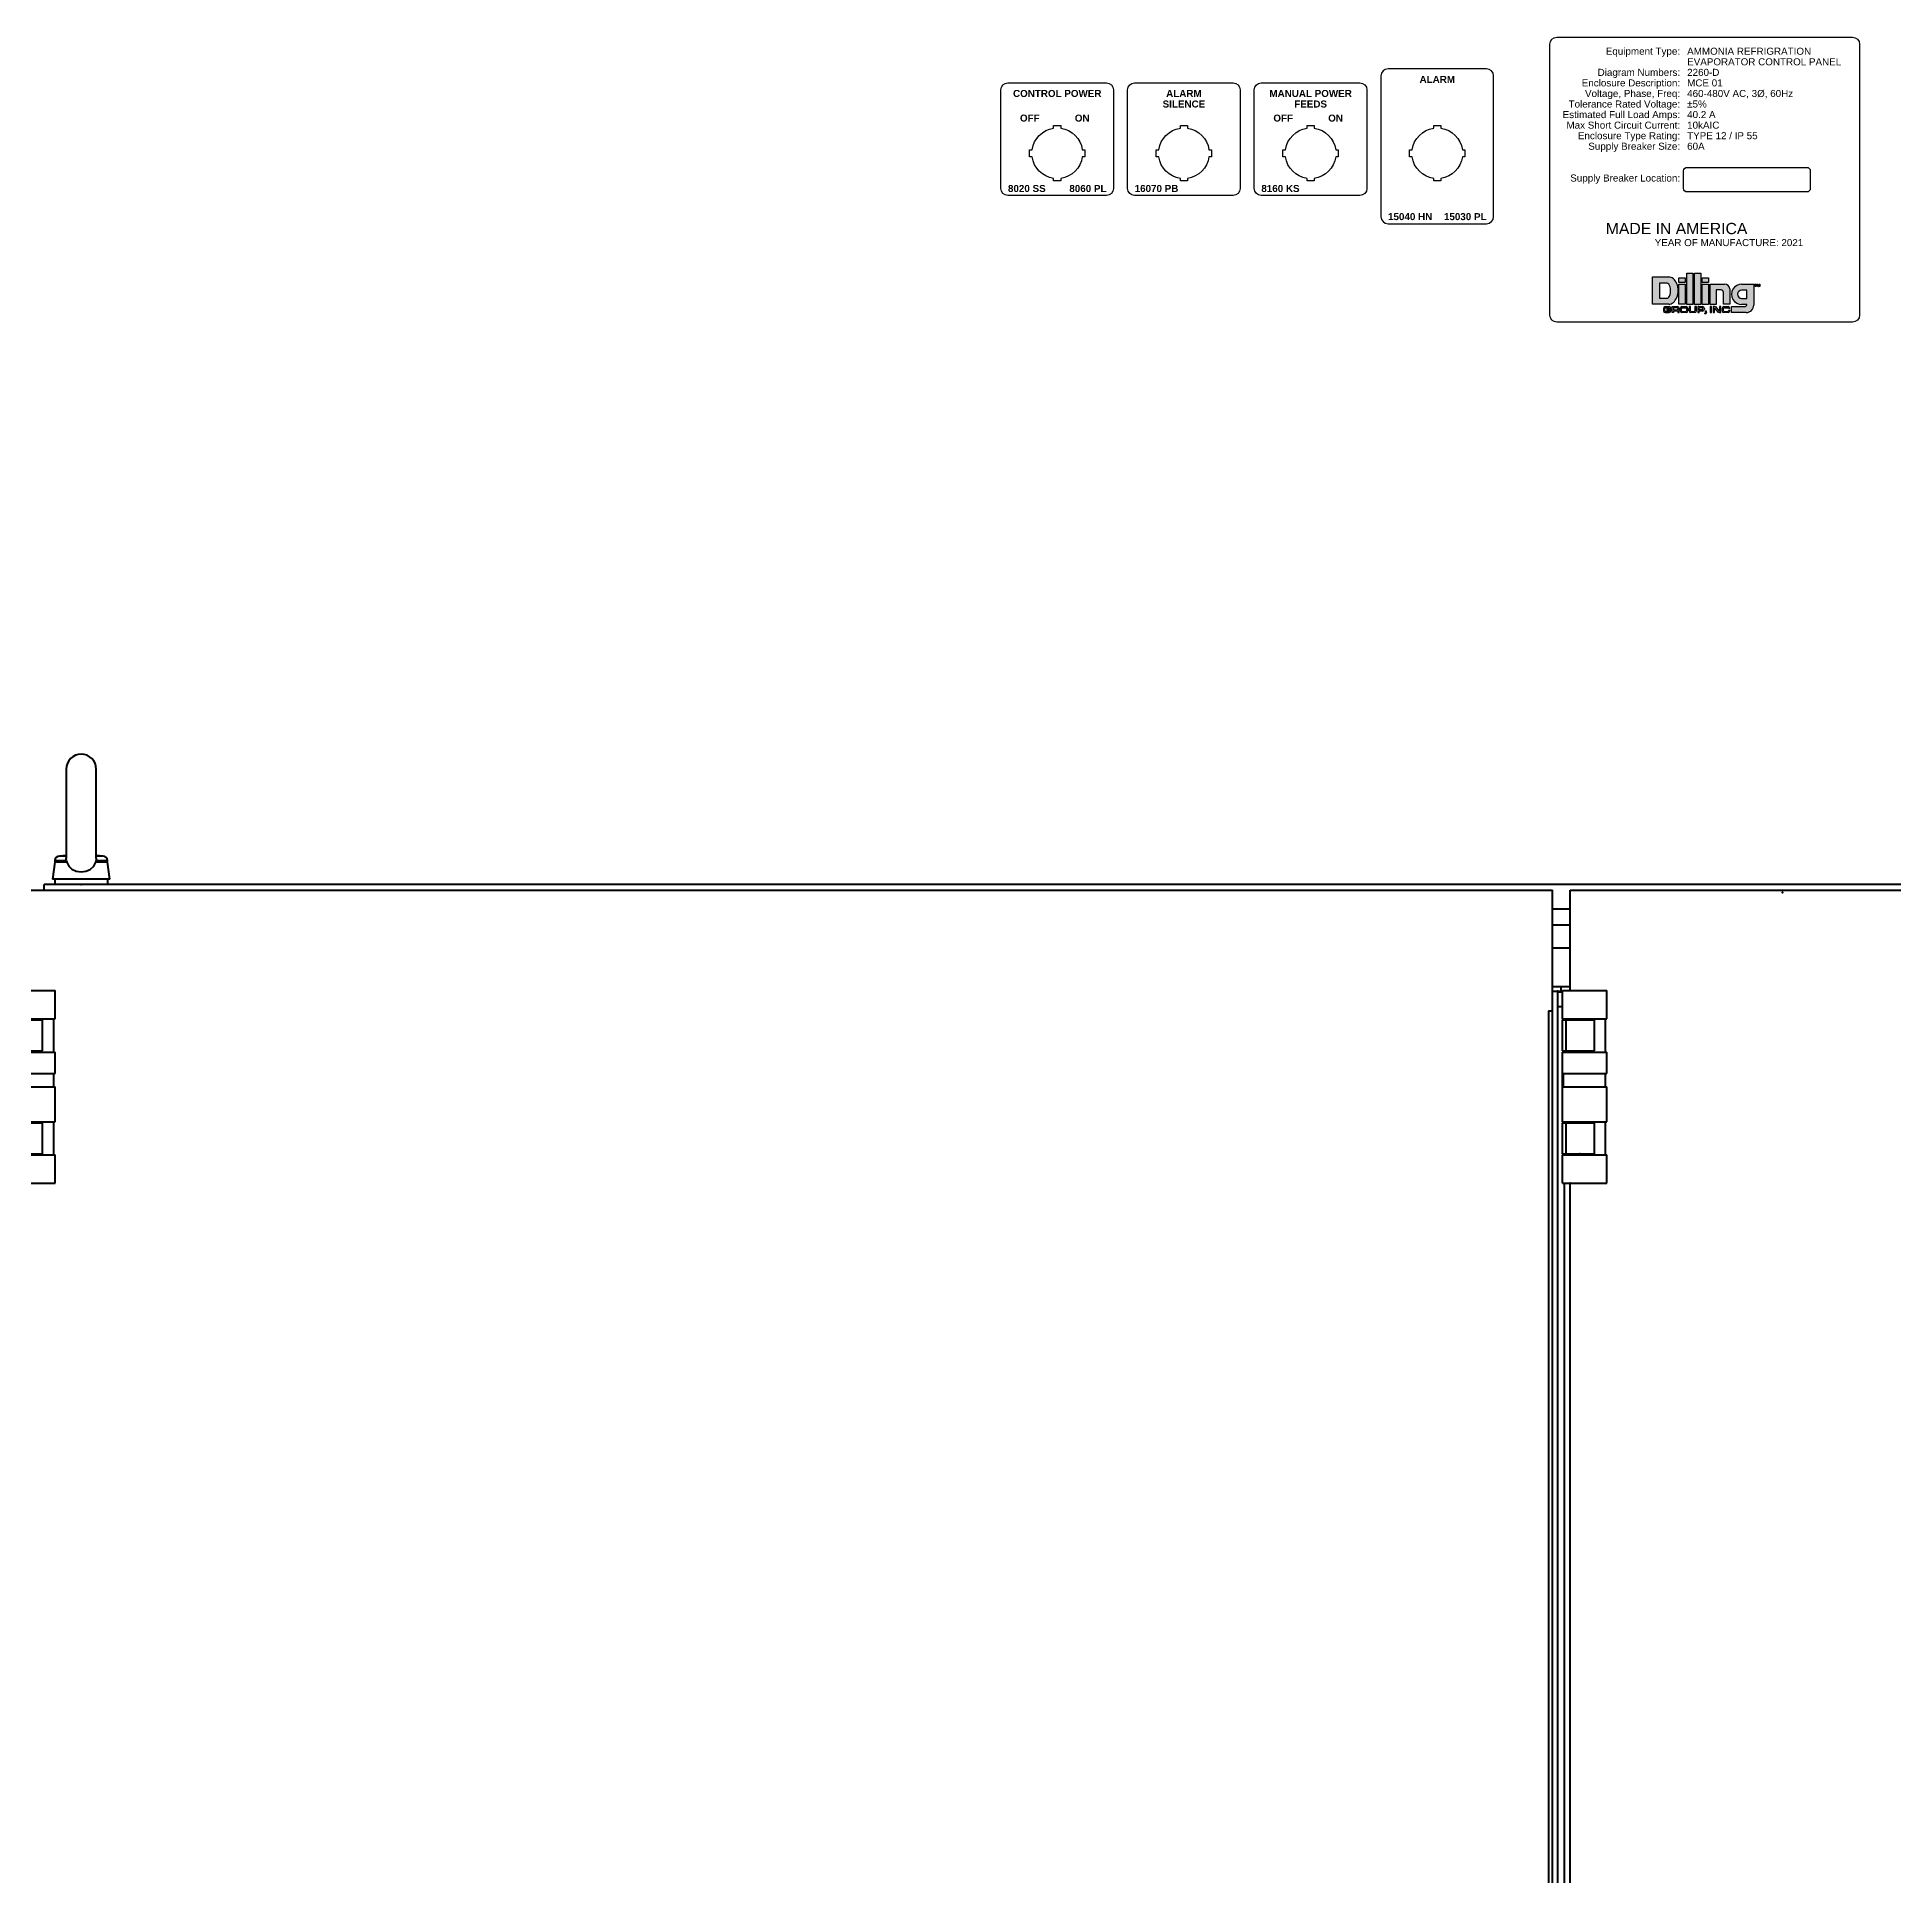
# Model space of a CAD drawing. Header units: inches. Extents: x 0 to 316, y -1 to 150.
# Drawn here: x 247.06 to 280.05, y 114.4 to 147.07 of the extents above; entities that cross this region are included whole.
import ezdxf
from ezdxf.enums import TextEntityAlignment as Align

# ---------------------------------------------------------------- set-up
doc = ezdxf.new("R2010")
doc.units = ezdxf.units.IN
doc.header["$MEASUREMENT"] = 0
for name, color, linetype, lineweight in [('2d ConnectionPoints', 7, 'Continuous', 50), ('AM_0', 7, 'Continuous', 50), ('AM_4', 3, 'Continuous', 25)]:
    doc.layers.add(name, color=color, linetype=linetype, lineweight=lineweight)
doc.styles.add('Arial', font='arial.ttf', dxfattribs={"height": 0.1})
doc.styles.add('Arial Bold', font='arialbd.ttf', dxfattribs={"height": 0.08})

# ---------------------------------------------------------------- blocks, each defined once
blk = doc.blocks.new('DILLING LOGO')
h = blk.add_hatch(color=256)
h.dxf.hatch_style = 1
edge = h.paths.add_edge_path()
edge.add_ellipse((10.75, 0.5), major_axis=(0, -31), ratio=0.6854616, start_angle=360.46205, end_angle=539.53795)
edge.add_line((10.92, 31.5), (-10.5, 31.5))
edge.add_line((-10.5, 31.5), (-26, 31.5))
edge.add_line((-26, 31.5), (-26, -30.5))
edge.add_line((-26, -30.5), (-10.5, -30.5))
edge.add_line((-10.5, -30.5), (10.92, -30.5))
edge = h.paths.add_edge_path(flags=16)
edge.add_ellipse((6.75, 0), major_axis=(0, -17), ratio=0.4852417, start_angle=360.84252, end_angle=539.15748, ccw=False)
edge.add_ellipse((6.75, 0), major_axis=(0, -17), ratio=0.4852417, start_angle=359.15748, end_angle=360.84252, ccw=False)
edge.add_line((6.63, -17), (-10.5, -17))
edge.add_line((-10.5, -17), (-10.5, 17))
edge.add_line((-10.5, 17), (6.63, 17))
edge.add_ellipse((6.75, 0), major_axis=(0, -17), ratio=0.4852417, start_angle=539.15748, end_angle=540.84252, ccw=False)
h = blk.add_hatch(color=256)
h.dxf.hatch_style = 1
h.paths.add_polyline_path([(118.5, 2), (129.5, 2, -0.4423699), (135, -4), (135, -30.5), (149.5, -30.5), (149.5, 4.5, 0.3757351), (137.5, 15), (118.5, 15), (105, 15), (105, -31), (118.5, -31)])
h.paths.add_polyline_path([(177, -31), (188.5, -31, -0.4142136), (183.5, -36), (153.5, -36), (153.5, -49.5), (187, -49.5, 0.4142136), (204, -32.5), (204, 15), (188.5, 15), (177, 15, 1.0219754)])
h.paths.add_polyline_path([(176.5, 1.5), (188.5, 1.5), (188.5, -17.5), (176.5, -17.5, -1)], flags=16)
h.paths.add_polyline_path([(206, 15), (206, 14), (207.5, 14), (207.5, 9.5), (208.5, 9.5), (208.5, 14), (210, 14), (210, 15)])
h.paths.add_polyline_path([(212.5, 14), (214, 9.5), (215, 9.5), (216.5, 14), (216.5, 9.5), (217.5, 9.5), (217.5, 15), (215.75, 15), (214.5, 11.5), (213.25, 15), (211.5, 15), (211.5, 9.5), (212.5, 9.5)])
h.paths.add_polyline_path([(136, -36, 0.4142136), (132, -40), (132, -45.5, 0.4142136), (136, -49.5), (145.5, -49.5, 0.4142136), (149.5, -45.5), (149.5, -44.75), (146.25, -44.75), (146.25, -45.25, -0.4142136), (144.75, -46.75), (136.75, -46.75, -0.4142136), (135.25, -45.25), (135.25, -40, -0.4142136), (136.75, -38.5), (144.75, -38.5, -0.4142136), (146.25, -40), (146.25, -40.5), (149.5, -40.5), (149.5, -40, 0.4142136), (145.5, -36)])
h.paths.add_polyline_path([(129.25, -36), (126, -36), (126, -46), (125.14, -46), (117, -36), (115, -36), (111.75, -36), (111.75, -49.5), (115, -49.5), (115, -39.5), (115.83, -39.5), (124.08, -49.5), (126, -49.5), (129.25, -49.5)])
h.paths.add_polyline_path([(108.25, -36), (105, -36), (105, -49.5), (108.25, -49.5)])
h.paths.add_polyline_path([(93.25, -46.5), (93.25, -49.5), (94.75, -49.5), (94.75, -50.5, -0.4142136), (94, -51.25), (92.75, -51.25), (92.75, -52.75), (94, -52.75, 0.4142136), (96.5, -50.25), (96.5, -49.5), (96.5, -46.5)])
h.paths.add_polyline_path([(91.75, -42), (91.75, -40, 0.4142136), (87.75, -36), (80, -36), (76.75, -36), (76.75, -49.5), (80, -49.5), (80, -46), (87.75, -46, 0.4142136)])
h.paths.add_polyline_path([(87, -43.25), (80, -43.25), (80, -38.5), (87, -38.5, -0.4142136), (88.5, -40), (88.5, -41.75, -0.4142136)], flags=16)
h.paths.add_polyline_path([(70.25, -45.25, -0.4142136), (68.75, -46.75), (61.75, -46.75, -0.4142136), (60.25, -45.25), (60.25, -36), (57, -36), (57, -45.5, 0.4142136), (61, -49.5), (69.5, -49.5, 0.4142136), (73.5, -45.5), (73.5, -36), (70.25, -36)])
h.paths.add_polyline_path([(54.25, -45.5), (54.25, -40, 0.4142136), (50.25, -36), (40.75, -36, 0.4142136), (36.75, -40), (36.75, -45.5, 0.4142136), (40.75, -49.5), (50.25, -49.5, 0.4142136)])
h.paths.add_polyline_path([(51, -45.25, -0.4142136), (49.5, -46.75), (41.5, -46.75, -0.4142136), (40, -45.25), (40, -40, -0.4142136), (41.5, -38.5), (49.5, -38.5, -0.4142136), (51, -40)], flags=16)
h.paths.add_polyline_path([(31.25, -47.5), (31.25, -49.5), (34.5, -49.5), (34.5, -47.5, 0.191812), (33.4, -44.75, 0.191812), (34.5, -42), (34.5, -40, 0.4142136), (30.5, -36), (21.75, -36), (18.5, -36), (18.5, -49.5), (21.75, -49.5), (21.75, -46), (29.75, -46, -0.4142136)])
h.paths.add_polyline_path([(29.75, -43.25), (21.75, -43.25), (21.75, -38.5), (29.75, -38.5, -0.4142136), (31.25, -40), (31.25, -41.75, -0.4142136)], flags=16)
h.paths.add_polyline_path([(15.5, -45.5), (15.5, -41.75), (6.75, -41.75), (6.75, -44.25), (12.25, -44.25), (12.25, -45.25, -0.4142136), (10.75, -46.75), (3.25, -46.75, -0.4142136), (1.75, -45.25), (1.75, -40, -0.4142136), (3.25, -38.5), (10.75, -38.5, -0.4142136), (12.25, -40), (12.25, -40.25), (15.49, -40.25, 0.4326522), (11.5, -36), (2.5, -36, 0.4142136), (-1.5, -40), (-1.5, -45.5, 0.4142136), (2.5, -49.5), (11.5, -49.5, 0.4142136)])
h = blk.add_hatch(color=256)
h.dxf.hatch_style = 1
h.paths.add_polyline_path([(48, 15), (33.5, 15), (33.5, -30.5), (48, -30.5)])
h.paths.add_polyline_path([(48, 18.5), (48, 29.5), (33.5, 29.5), (33.5, 18.5)])
h = blk.add_hatch(color=256)
h.dxf.hatch_style = 1
h.paths.add_polyline_path([(69.5, 40), (83.5, 40), (83.5, -31), (69.5, -31)])
h.paths.add_polyline_path([(51.5, 40), (65.5, 40), (65.5, -31), (51.5, -31)])
h = blk.add_hatch(color=256)
h.dxf.hatch_style = 1
h.paths.add_polyline_path([(101, 15), (87, 15), (87, -31), (101, -31)])
h.paths.add_polyline_path([(87, 29.5), (87, 18.5), (101, 18.5), (101, 29.5)])
for p, q in [((214, 9.5), (212.5, 14)), ((213.25, 15), (214.5, 11.5)), ((214, 9.5), (215, 9.5)), ((215.75, 15), (214.5, 11.5)), ((216.5, 14), (215, 9.5)), ((-1.5, -40), (-1.5, -45.5)), ((1.75, -45.25), (1.75, -40)), ((2.5, -36), (11.5, -36)), ((36.75, -40), (36.75, -45.5)), ((40, -45.25), (40, -40)), ((40.75, -36), (50.25, -36)), ((41.5, -38.5), (49.5, -38.5)), ((51, -40), (51, -45.25)), ((54.25, -40), (54.25, -45.5)), ((80, -36), (87.75, -36)), ((87, -38.5), (80, -38.5)), ((88.5, -41.75), (88.5, -40)), ((91.75, -40), (91.75, -42)), ((115, -36), (117, -36)), ((115, -39.5), (115.83, -39.5)), ((124.08, -49.5), (115.83, -39.5)), ((117, -36), (125.14, -46)), ((132, -40), (132, -45.5)), ((135.25, -45.25), (135.25, -40)), ((136, -36), (145.5, -36)), ((136.75, -38.5), (144.75, -38.5)), ((146.25, -40), (146.25, -40.5)), ((146.25, -40.5), (149.5, -40.5)), ((149.5, -40), (149.5, -40.5)), ((2.5, -49.5), (11.5, -49.5)), ((12.25, -45.25), (12.25, -44.25)), ((50.25, -49.5), (40.75, -49.5)), ((41.5, -46.75), (49.5, -46.75)), ((69.5, -49.5), (61, -49.5)), ((61.75, -46.75), (68.75, -46.75)), ((87, -43.25), (80, -43.25)), ((87.75, -46), (80, -46)), ((126, -49.5), (124.08, -49.5)), ((126, -46), (125.14, -46)), ((145.5, -49.5), (136, -49.5)), ((136.75, -46.75), (144.75, -46.75)), ((146.25, -44.75), (149.5, -44.75)), ((146.25, -44.75), (146.25, -45.25)), ((149.5, -44.75), (149.5, -45.5))]:
    blk.add_line(p, q)
for points in [[(-10.5, -30.5), (-26, -30.5), (-26, 31.5), (-10.5, 31.5)], [(-10.5, 31.5), (10.92, 31.5)], [(6.87, 17), (-10.5, 17)], [(-10.5, 17), (-10.5, -17)], [(118.5, 2), (118.5, -31), (105, -31), (105, 15), (118.5, 15)], [(118.5, 15), (137.5, 15)], [(129.55, 2), (118.5, 2)], [(149.5, 4.5), (149.5, -30.5), (135, -30.5), (135, -3)], [(176.5, 15), (188.5, 15)], [(188.5, 1.5), (176.5, 1.5)], [(188.5, 15), (204, 15), (204, -33)], [(188.5, -17.5), (188.5, 1.5)], [(207.5, 14), (206, 14), (206, 15), (210, 15), (210, 14), (208.5, 14)], [(208.5, 14), (208.5, 9.5), (207.5, 9.5), (207.5, 14)], [(212.5, 14), (212.5, 9.5), (211.5, 9.5), (211.5, 15), (213.25, 15)], [(215.75, 15), (217.5, 15), (217.5, 9.5), (216.5, 9.5), (216.5, 14)], [(-10.5, -17), (6.87, -17)], [(10.92, -30.5), (-10.5, -30.5)], [(3.25, -38.5), (10.75, -38.5)], [(15.5, -45.5), (15.5, -41.75), (6.75, -41.75), (6.75, -44.25), (12.25, -44.25)], [(12.25, -40), (12.25, -40.25), (15.5, -40.25), (15.5, -40)], [(21.75, -46), (21.75, -49.5), (18.5, -49.5), (18.5, -36), (21.75, -36)], [(21.75, -36), (30.5, -36)], [(21.75, -38.5), (21.75, -43.25)], [(29.75, -38.5), (21.75, -38.5)], [(31.25, -40), (31.25, -41.75)], [(34.5, -42), (34.5, -40)], [(60.25, -45.25), (60.25, -36), (57, -36), (57, -45.5)], [(73.5, -45.5), (73.5, -36), (70.25, -36), (70.25, -45.25)], [(80, -36), (76.75, -36), (76.75, -49.5), (80, -49.5), (80, -46)], [(80, -43.25), (80, -38.5)], [(115, -36), (111.75, -36), (111.75, -49.5), (115, -49.5), (115, -39.5)], [(126, -49.5), (129.25, -49.5), (129.25, -36), (126, -36), (126, -46)], [(187, -49.5), (153.5, -49.5), (153.5, -36), (183.5, -36)], [(176.5, -17.5), (188.5, -17.5)], [(188.5, -31), (176.5, -31)], [(10.75, -46.75), (3.25, -46.75)], [(21.75, -43.25), (29.75, -43.25)], [(29.75, -46), (21.75, -46)], [(31.25, -47.5), (31.25, -49.5), (34.5, -49.5), (34.5, -47.5)], [(57, -45.75), (57.01, -45.75)], [(94, -52.75), (92.75, -52.75), (92.75, -51.25), (94, -51.25)], [(96.5, -49.5), (96.5, -46.5), (93.25, -46.5), (93.25, -49.5), (94.75, -49.5)], [(94.75, -50.5), (94.75, -49.5)], [(96.5, -49.5), (96.5, -50.25)]]:
    blk.add_lwpolyline(points)
for points in [[(33.5, 29.5), (48, 29.5), (48, 18.5), (33.5, 18.5)], [(33.5, 15), (48, 15), (48, -30.5), (33.5, -30.5)], [(51.5, 40), (65.5, 40), (65.5, -31), (51.5, -31)], [(69.5, 40), (83.5, 40), (83.5, -31), (69.5, -31)], [(87, 29.5), (101, 29.5), (101, 18.5), (87, 18.5)], [(87, 15), (101, 15), (101, -31), (87, -31)], [(108.25, -49.5), (108.25, -36), (105, -36), (105, -49.5)]]:
    blk.add_lwpolyline(points, close=True)
for centre, radius, start, end in [((129.52, -3.5), 5.5, 354.78414, 90.23676), ((137.5, 2.89), 12.11, 7.62815, 90), ((176.5, -8), 23.01, 88.75464, 271.24536), ((176.5, -8), 9.5, 90, 270), ((2.5, -40), 4, 90, 180), ((3.25, -40), 1.5, 90, 180), ((10.75, -40), 1.5, 0, 90), ((11.5, -40), 4, 356.41668, 90), ((29.75, -40), 1.5, 0, 90), ((29.75, -41.75), 1.5, 270, 0), ((30.5, -40), 4, 356.41668, 90), ((30.5, -42), 4, 316.56746, 0), ((40.75, -40), 4, 90, 180), ((41.5, -40), 1.5, 90, 180), ((49.5, -40), 1.5, 0, 90), ((50.25, -40), 4, 0, 90), ((87, -40), 1.5, 0, 90), ((87, -41.75), 1.5, 270, 0), ((87.75, -40), 4, 0, 90), ((87.75, -42), 4, 270, 0), ((136, -40), 4, 90, 180), ((136.75, -40), 1.5, 90, 180), ((144.75, -40), 1.5, 0, 90), ((145.5, -40), 4, 0, 90), ((183.5, -31), 5, 270, 0), ((187, -32.5), 17, 270, 0), ((2.5, -45.5), 4, 180, 270), ((3.25, -45.25), 1.5, 180, 270), ((10.75, -45.25), 1.5, 270, 0), ((11.5, -45.5), 4, 270, 0), ((29.75, -47.5), 1.5, 0, 90), ((30.5, -47.5), 4, 0, 43.43254), ((40.75, -45.5), 4, 180, 270), ((41.5, -45.25), 1.5, 180, 270), ((49.5, -45.25), 1.5, 270, 0), ((50.25, -45.5), 4, 270, 0), ((61, -45.5), 4, 180, 270), ((61.75, -45.25), 1.5, 180, 270), ((68.75, -45.25), 1.5, 270, 0), ((69.5, -45.5), 4, 270, 0), ((94, -50.25), 2.5, 270, 0), ((94, -50.5), 0.75, 270, 0), ((136, -45.5), 4, 180, 270), ((136.75, -45.25), 1.5, 180, 270), ((144.75, -45.25), 1.5, 270, 0), ((145.5, -45.5), 4, 270, 0)]:
    blk.add_arc(centre, radius, start, end)
for centre, major_axis, ratio, start_param, end_param in [((6.75, 0), (0, -17), 0.4852417, 6.2684805, 9.4394828), ((10.75, 0.5), (0, -31), 0.6854616, 6.275121, 9.4328423)]:
    blk.add_ellipse(centre, major_axis=major_axis, ratio=ratio, start_param=start_param, end_param=end_param)
blk = doc.blocks.new('Rittal TS8 Floor Mount 8018814')
at = {"layer": '2d ConnectionPoints'}
for p in [(0.728, 83.024), (0.728, 83.024), (30.945, 82.886), (26.949, 81.134), (26.949, 81.134), (26.949, 81.134), (27.172, 81.144), (27.345, 78.24), (27.345, 78.24), (27.172, 77.719)]:
    blk.add_point(p, dxfattribs=at)
at = {"layer": 'AM_0'}
for p, q in [((0.463, 85.075), (0.463, 83.487)), ((0.994, 83.488), (0.994, 85.075)), ((0.463, 83.54), (0.34, 83.529)), ((0.463, 83.529), (0.34, 83.529)), ((1.117, 83.529), (0.994, 83.54)), ((1.117, 83.529), (0.994, 83.529)), ((0.261, 83.423), (0.219, 83.12)), ((0.261, 83.451), (0.261, 83.423)), ((0.471, 83.423), (0.261, 83.423)), ((0.466, 83.451), (0.471, 83.423)), ((0.985, 83.423), (0.991, 83.451)), ((1.195, 83.423), (0.985, 83.423)), ((1.195, 83.423), (1.195, 83.451)), ((1.238, 83.12), (1.195, 83.423)), ((-0.387, 82.925), (26.857, 82.925)), ((61.821, 83.024), (0.069, 83.024)), ((0.069, 82.925), (0.069, 83.024)), ((1.238, 83.12), (0.219, 83.12)), ((0.256, 83.12), (0.256, 83.024)), ((1.201, 83.024), (0.256, 83.024)), ((1.201, 83.024), (1.201, 83.12)), ((26.857, 14.181), (26.857, 82.925)), ((27.172, 81.144), (27.172, 82.925)), ((27.172, 82.925), (54.416, 82.925)), ((27.172, 82.588), (26.857, 82.588)), ((26.857, 82.312), (27.172, 82.312)), ((26.857, 81.902), (27.172, 81.902)), ((26.857, 81.213), (27.172, 81.213)), ((27.008, 81.213), (27.008, 81.134)), ((27.008, 81.213), (27.008, 81.134)), ((-0.525, 81.144), (0.262, 81.144)), ((0.262, 80.64), (0.262, 81.144)), ((26.857, 81.134), (27.008, 81.134)), ((26.949, 81.134), (26.949, 13.89)), ((27.034, 81.114), (26.949, 81.114)), ((26.949, 80.858), (27.034, 80.858)), ((27.008, 81.134), (27.034, 81.134)), ((27.034, 80.64), (27.034, 81.144)), ((27.034, 81.144), (27.821, 81.144)), ((27.821, 80.64), (27.821, 81.144)), ((-0.531, 80.622), (0.042, 80.622)), ((-0.525, 80.64), (0.262, 80.64)), ((0.042, 80.071), (0.042, 80.622)), ((0.242, 80.049), (0.242, 80.64)), ((26.786, 80.783), (26.857, 80.783)), ((26.786, 80.783), (26.786, 46.939)), ((27.028, 80.622), (27.028, 80.071)), ((27.028, 80.622), (27.601, 80.622)), ((27.034, 80.64), (27.821, 80.64)), ((27.067, 80.64), (27.067, 80.622)), ((27.094, 80.622), (27.094, 80.071)), ((27.172, 80.622), (27.172, 80.64)), ((27.211, 80.622), (27.211, 80.64)), ((27.601, 80.071), (27.601, 80.622)), ((27.801, 80.049), (27.801, 80.64)), ((-0.531, 80.071), (0.042, 80.071)), ((-0.525, 80.049), (0.262, 80.049)), ((0.262, 79.667), (0.262, 80.049)), ((27.028, 80.071), (27.601, 80.071)), ((27.034, 78.813), (27.034, 80.049)), ((27.034, 80.049), (27.821, 80.049)), ((27.067, 80.071), (27.067, 80.049)), ((27.172, 80.049), (27.172, 80.071)), ((27.211, 80.049), (27.211, 80.071)), ((27.821, 79.667), (27.821, 80.049)), ((-0.525, 79.667), (0.262, 79.667)), ((0.242, 79.431), (0.242, 79.667)), ((27.034, 79.667), (27.821, 79.667)), ((27.053, 79.431), (27.053, 79.667)), ((27.801, 79.431), (27.801, 79.667)), ((-0.525, 79.431), (0.262, 79.431)), ((0.262, 78.813), (0.262, 79.431)), ((27.034, 79.431), (27.821, 79.431)), ((27.821, 78.813), (27.821, 79.431)), ((-0.531, 78.791), (0.042, 78.791)), ((-0.525, 78.813), (0.262, 78.813)), ((0.042, 78.24), (0.042, 78.791)), ((0.242, 78.222), (0.242, 78.813)), ((27.028, 78.791), (27.028, 78.24)), ((27.028, 78.791), (27.601, 78.791)), ((27.034, 78.813), (27.821, 78.813)), ((27.067, 78.813), (27.067, 78.791)), ((27.094, 78.791), (27.094, 78.24)), ((27.172, 78.791), (27.172, 78.813)), ((27.211, 78.791), (27.211, 78.813)), ((27.601, 78.24), (27.601, 78.791)), ((27.801, 78.222), (27.801, 78.813)), ((-0.531, 78.24), (0.042, 78.24)), ((-0.525, 78.222), (0.262, 78.222)), ((0.262, 77.719), (0.262, 78.222)), ((27.028, 78.24), (27.601, 78.24)), ((27.034, 77.719), (27.034, 78.222)), ((27.034, 78.222), (27.821, 78.222)), ((27.067, 78.24), (27.067, 78.222)), ((27.172, 78.222), (27.172, 78.24)), ((27.211, 78.222), (27.211, 78.24)), ((27.821, 77.719), (27.821, 78.222)), ((-0.525, 77.719), (0.262, 77.719)), ((27.034, 77.719), (27.821, 77.719)), ((27.067, 77.719), (27.067, 60.474)), ((27.172, 60.474), (27.172, 77.719))]:
    blk.add_line(p, q, dxfattribs=at)
for points in [[(0.466, 83.451), (0.463, 83.476), (0.463, 83.498), (0.463, 83.5)], [(0.994, 83.495), (0.994, 83.489), (0.992, 83.462), (0.991, 83.451)], [(0.471, 83.423), (0.505, 83.353), (0.56, 83.3), (0.636, 83.264), (0.724, 83.251), (0.81, 83.261), (0.888, 83.294), (0.949, 83.349), (0.985, 83.423)]]:
    blk.add_lwpolyline(points, dxfattribs=at)
for centre, radius, start, end in [((0.728, 85.075), 0.266, 0, 180), ((0.34, 83.451), 0.0787, 90, 180), ((1.117, 83.451), 0.0787, 0, 90)]:
    blk.add_arc(centre, radius, start, end, dxfattribs=at)
at = {"layer": 'AM_4'}
for p, q in [((0.466, 83.451), (0.261, 83.451)), ((1.195, 83.451), (0.991, 83.451))]:
    blk.add_line(p, q, dxfattribs=at)

msp = doc.modelspace()

# ---------------------------------------------------------------- linework, layer by layer
at = {"color": 1}
for points in [[(274.04675, 147.07431), (279.29675, 147.07431, -0.41421356), (279.42175, 146.94931), (279.42175, 142.13681, -0.41421356), (279.29675, 142.01181), (274.04675, 142.01181, -0.41421356), (273.92175, 142.13681), (273.92175, 146.94931, -0.41421356)], [(271.04675, 143.76181), (272.79675, 143.76181, 0.41421356), (272.92175, 143.88681), (272.92175, 146.38681, 0.41421356), (272.79675, 146.51181), (271.04675, 146.51181, 0.41421356), (270.92175, 146.38681), (270.92175, 143.88681, 0.41421356)], [(264.29675, 146.26181), (266.04675, 146.26181, -0.41421356), (266.17175, 146.13681), (266.17175, 144.38681, -0.41421356), (266.04675, 144.26181), (264.29675, 144.26181, -0.41421356), (264.17175, 144.38681), (264.17175, 146.13681, -0.41421356)], [(266.54675, 146.26181), (268.29675, 146.26181, -0.41421356), (268.42175, 146.13681), (268.42175, 144.38681, -0.41421356), (268.29675, 144.26181), (266.54675, 144.26181, -0.41421356), (266.42175, 144.38681), (266.42175, 146.13681, -0.41421356)], [(268.79675, 146.26181), (270.54675, 146.26181, -0.41421356), (270.67175, 146.13681), (270.67175, 144.38681, -0.41421356), (270.54675, 144.26181), (268.79675, 144.26181, -0.41421356), (268.67175, 144.38681), (268.67175, 146.13681, -0.41421356)], [(264.72624, 145.07531, -0.33350747), (265.10825, 145.45732), (265.10825, 145.50357), (265.23525, 145.50357), (265.23525, 145.45732, -0.33350747), (265.61726, 145.07531), (265.66351, 145.07531), (265.66351, 144.94831), (265.61726, 144.94831, -0.33350747), (265.23525, 144.5663), (265.23525, 144.52005), (265.10825, 144.52005), (265.10825, 144.5663, -0.33350747), (264.72624, 144.94831), (264.67999, 144.94831), (264.67999, 145.07531)], [(266.97624, 145.07531, -0.33350747), (267.35825, 145.45732), (267.35825, 145.50357), (267.48525, 145.50357), (267.48525, 145.45732, -0.33350747), (267.86726, 145.07531), (267.91351, 145.07531), (267.91351, 144.94831), (267.86726, 144.94831, -0.33350747), (267.48525, 144.5663), (267.48525, 144.52005), (267.35825, 144.52005), (267.35825, 144.5663, -0.33350747), (266.97624, 144.94831), (266.92999, 144.94831), (266.92999, 145.07531)], [(269.22624, 145.07531, -0.33350747), (269.60825, 145.45732), (269.60825, 145.50357), (269.73525, 145.50357), (269.73525, 145.45732, -0.33350747), (270.11726, 145.07531), (270.16351, 145.07531), (270.16351, 144.94831), (270.11726, 144.94831, -0.33350747), (269.73525, 144.5663), (269.73525, 144.52005), (269.60825, 144.52005), (269.60825, 144.5663, -0.33350747), (269.22624, 144.94831), (269.17999, 144.94831), (269.17999, 145.07531)], [(271.47624, 145.07531, -0.33350747), (271.85825, 145.45732), (271.85825, 145.50357), (271.98525, 145.50357), (271.98525, 145.45732, -0.33350747), (272.36726, 145.07531), (272.41351, 145.07531), (272.41351, 144.94831), (272.36726, 144.94831, -0.33350747), (271.98525, 144.5663), (271.98525, 144.52005), (271.85825, 144.52005), (271.85825, 144.5663, -0.33350747), (271.47624, 144.94831), (271.42999, 144.94831), (271.42999, 145.07531)], [(276.35925, 144.76181), (278.48425, 144.76181, -0.41421356), (278.54675, 144.69931), (278.54675, 144.38681, -0.41421356), (278.48425, 144.32431), (276.35925, 144.32431, -0.41421356), (276.29675, 144.38681), (276.29675, 144.69931, -0.41421356)]]:
    msp.add_lwpolyline(points, format="xyb", close=True, dxfattribs=at)

# ---------------------------------------------------------------- block references
at = {"color": 3, "xscale": 0.0078125, "yscale": 0.0078125, "zscale": 0.0078125}
msp.add_blockref('DILLING LOGO', (275.9486, 142.57012), dxfattribs=at)
at = {"linetype": 'Continuous'}
msp.add_blockref('Rittal TS8 Floor Mount 8018814', (247.11024, 49), dxfattribs=at)

# ---------------------------------------------------------------- texts
at = {"color": 3}
for s, style, p in [('Equipment Type:', 'Arial', (276.23425, 146.76181)), ('Diagram Numbers:', 'Arial', (276.23425, 146.38681)), ('Enclosure Description:', 'Arial', (276.23425, 146.19931)), ('Tolerance Rated Voltage:', 'Arial', (276.23425, 145.82431)), ('Voltage, Phase, Freq:', 'Arial', (276.23425, 146.01181)), ('OFF', 'Arial Bold', (264.85925, 145.57431)), ('OFF', 'Arial Bold', (269.35925, 145.57431)), ('Estimated Full Load Amps:', 'Arial', (276.23425, 145.63681)), ('Max Short Circuit Current:', 'Arial', (276.23425, 145.44931)), ('Enclosure Type Rating:', 'Arial', (276.23425, 145.26181)), ('Supply Breaker Size:', 'Arial', (276.23425, 145.07431)), ('Supply Breaker Location:', 'Arial', (276.23425, 144.51)), ('YEAR OF MANUFACTURE: 2021', 'Arial', (278.42175, 143.36335))]:
    msp.add_text(s, height=0.125, dxfattribs=dict(at, style=style)).set_placement(p, align=Align.RIGHT)
for s, style, p in [('AMMONIA REFRIGRATION', 'Arial', (276.35925, 146.76181)), ('2260-D', 'Arial', (276.35925, 146.38681)), ('EVAPORATOR CONTROL PANEL', 'Arial', (276.35925, 146.57431)), ('MCE 01', 'Arial', (276.35925, 146.19931)), ('460-480V AC, 3%%C, 60Hz', 'Arial', (276.35925, 146.01181)), ('%%P5%%%', 'Arial', (276.35925, 145.82431)), ('ON', 'Arial Bold', (265.48425, 145.57431)), ('ON', 'Arial Bold', (269.98425, 145.57431)), ('40.2 A', 'Arial', (276.35925, 145.63681)), ('10kAIC', 'Arial', (276.35925, 145.44931)), ('TYPE 12 / IP 55', 'Arial', (276.35925, 145.26181)), ('60A', 'Arial', (276.35925, 145.07431))]:
    msp.add_text(s, height=0.125, dxfattribs=dict(at, style=style)).set_placement(p)
for s, height, style, p in [('ALARM', 0.125, 'Arial Bold', (271.92175, 146.32431)), ('CONTROL POWER', 0.125, 'Arial Bold', (265.17175, 146.07431)), ('SILENCE', 0.125, 'Arial Bold', (267.42175, 145.88681)), ('ALARM', 0.125, 'Arial Bold', (267.42175, 146.07431)), ('MANUAL POWER', 0.125, 'Arial Bold', (269.67175, 146.07431)), ('FEEDS', 0.125, 'Arial Bold', (269.67175, 145.88681)), ('MADE IN AMERICA', 0.2, 'Arial', (276.17175, 143.67585))]:
    msp.add_text(s, height=height, dxfattribs=dict(at, style=style)).set_placement(p, align=Align.MIDDLE_CENTER)
at = {"color": 3, "style": 'Arial Bold'}
for s, p in [('8020 SS', (264.29675, 144.38681)), ('16070 PB', (266.54675, 144.38681)), ('8160 KS', (268.79675, 144.38681)), ('15040 HN', (271.04675, 143.88681))]:
    msp.add_text(s, height=0.125, dxfattribs=at).set_placement(p, align=Align.MIDDLE_LEFT)
for s, p in [('8060 PL', (266.04675, 144.38681)), ('15030 PL', (272.79675, 143.88681))]:
    msp.add_text(s, height=0.125, dxfattribs=at).set_placement(p, align=Align.MIDDLE_RIGHT)

doc.saveas('drawing.dxf')
